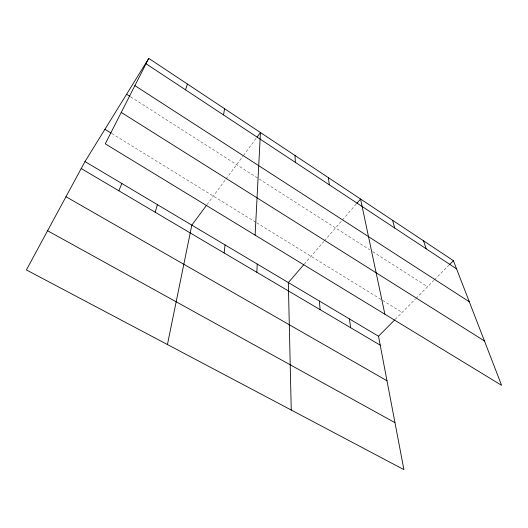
<?xml version="1.0" encoding="UTF-8"?>
<svg xmlns="http://www.w3.org/2000/svg" width="528" height="528" viewBox="0 0 528 528"><rect width="100%" height="100%" fill="white"/><g stroke="black" fill="none" stroke-linecap="round" stroke-linejoin="round"><path stroke-width="0.4" stroke-dasharray="2.64 1.98" d="M206.976 204.673L225.476 179.718M225.964 179.065L242.959 156.13M243.441 155.476L256.562 137.782M304.181 264.244L323.842 241.501M324.377 240.88L356.308 203.94M395.201 319.387L415.411 299.006M415.991 298.419L433.871 280.381M434.445 279.807L448.813 265.32M111.863 133.571L256.014 222.394M256.707 222.823L402.112 312.418M130.733 96.914L258.482 178.622M259.169 179.058L370.003 249.949M372.728 251.691L427.555 286.757"/><path stroke-width="0.79" d="M256.852 272.296L257.215 264.053M255.11 235.138L260.449 132.535L257.044 137.128M224.096 252.952L225.06 244.913M223.516 114.939L224.598 108.735M167.442 344.546L191.816 225.133L206.488 205.333M155.159 212.23L157.43 204.673M185.519 89.839L187.4 84.031M118.846 190.78L121.843 183.5M148.764 58.37L105.263 143.834L501.6 385.334L453.407 260.68L148.764 58.37L84.988 161.568L26.4 269.94L403.913 469.63L378.51 336.23L84.988 161.568M303.653 264.851L288.334 282.572L291.245 410.032M356.836 203.326L360.558 199.023L384.892 314.219M378.51 336.23L394.627 319.968M449.387 264.739L453.407 260.68M47.586 230.749L394.964 422.657M65.98 196.733L386.984 380.741M81.213 168.551L380.206 345.16M104.933 129.301L111.17 133.142M121.249 112.424L484.433 340.936M126.588 94.261L130.046 96.472M134.891 85.628L469.3 301.778M146.032 63.749L456.581 268.891M423.522 240.834L426.202 248.827M392.588 220.295L394.739 228.043M349.417 318.912L350.645 327.697M328.363 177.639L329.347 184.846M319.374 301.039L320.1 309.659M295.013 155.489L295.357 162.393"/></g></svg>
